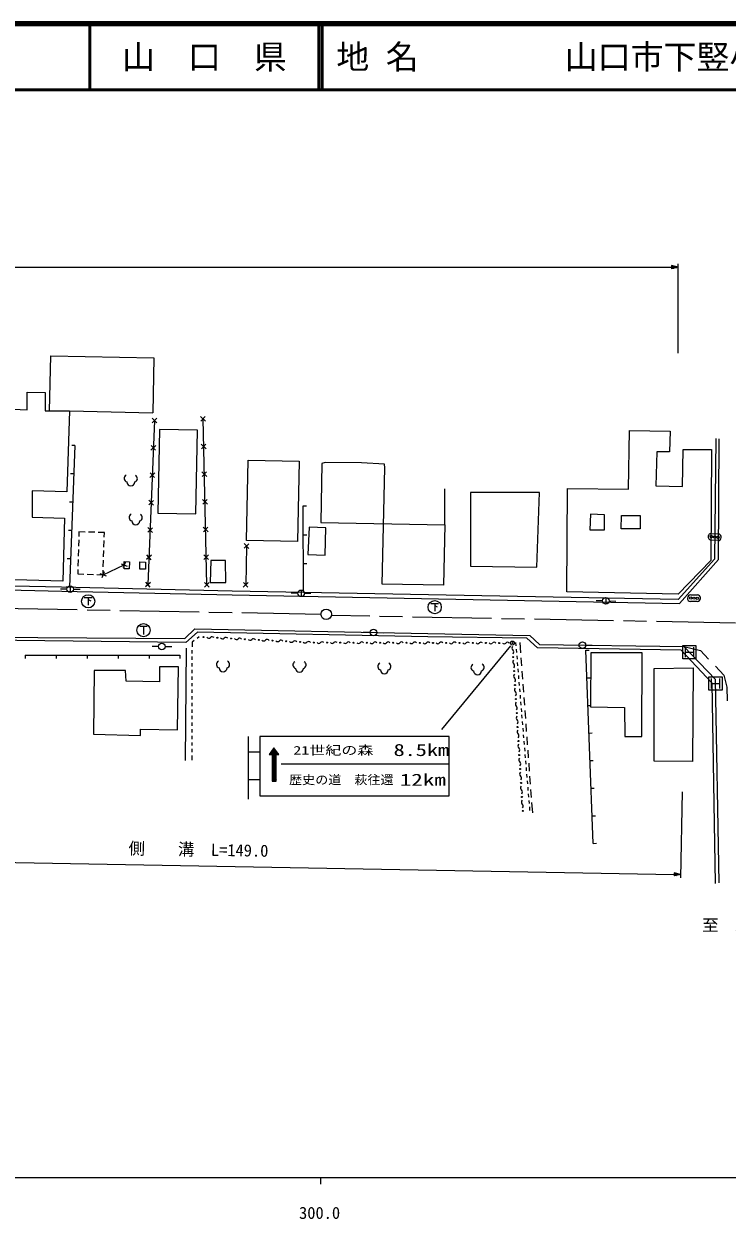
# Model space of a CAD drawing. Units: millimetres, scale not verified. Extents: x 40000 to 680000, y 20000 to 380000.
# Drawn here: x 322990 to 429662, y 198715 to 380000 of the extents above; entities that cross this region are included whole.
import ezdxf
from ezdxf.enums import TextEntityAlignment as Align

# ---------------------------------------------------------------- set-up
doc = ezdxf.new("R2010")
doc.units = ezdxf.units.MM
doc.header["$LTSCALE"] = 1000
doc.linetypes.add('CHAIN', pattern=[18.5, 12, -1.5, 3.5, -1.5])
for name, color, linetype, lineweight in [('M-BGD', 7, 'Continuous', 25), ('M-BGD-EXST', 7, 'Continuous', 25), ('M-BMK', 2, 'CHAIN', 13), ('M-BMK-SRVR', 3, 'Continuous', 25), ('M-STR-HTXT', 7, 'Continuous', 13), ('M-STR-STRC', 7, 'Continuous', 25), ('M-TTL', 2, 'Continuous', 140), ('M-TTL-BAND', 7, 'Continuous', 25), ('M-TTL-LINE', 7, 'Continuous', 50)]:
    doc.layers.add(name, color=color, linetype=linetype, lineweight=lineweight)
doc.layers.add('M-BMK-HTXT', color=7, linetype='Continuous')
doc.layers.add('M-TTL-TXT', color=7, linetype='Continuous')
doc.styles.add('ＭＳ ゴシック', font='')
doc.styles.get('ＭＳ ゴシック').set_extended_font_data('MS Gothic')

msp = doc.modelspace()

# ---------------------------------------------------------------- linework, layer by layer
at = {"layer": 'M-BGD'}
for p, q in [((329927, 321295), (342545, 321028)), ((342799, 319843), (341811, 294946)), ((343167, 320182), (342432, 319503)), ((343139, 319475), (342460, 320210)), ((349804, 320442), (350527, 319751)), ((349820, 319735), (350511, 320458)), ((350752, 294903), (350165, 320097)), ((414712, 309428), (414865, 318317)), ((330738, 316053), (329900, 294541)), ((330738, 316053), (330238, 316072)), ((343002, 316033), (342267, 315354)), ((342974, 315326), (342295, 316061)), ((349901, 316243), (350625, 315553)), ((349918, 315536), (350608, 316259)), ((342837, 311883), (342103, 311205)), ((342809, 311177), (342131, 311911)), ((349999, 312044), (350723, 311354)), ((350016, 311337), (350706, 312061)), ((330570, 311750), (330071, 311770)), ((386826, 304010), (386819, 309496)), ((330403, 307448), (329903, 307468)), ((342673, 307734), (341938, 307055)), ((342645, 307027), (341966, 307762)), ((350097, 307845), (350820, 307155)), ((350113, 307138), (350804, 307862)), ((365373, 306886), (365873, 306888)), ((365373, 306886), (365873, 306888)), ((365419, 293770), (365373, 306886)), ((330235, 303146), (329736, 303165)), ((331348, 302961), (331326, 302262)), ((332271, 302932), (331348, 302961)), ((333771, 302885), (332771, 302917)), ((335194, 302841), (334270, 302870)), ((335172, 302142), (335194, 302841)), ((342508, 303584), (341773, 302906)), ((342480, 302878), (341801, 303612)), ((350195, 303646), (350918, 302956)), ((350211, 302939), (350902, 303663)), ((331310, 301762), (331279, 300763)), ((335125, 300643), (335156, 301642)), ((357102, 301154), (356382, 300460)), ((357089, 300447), (356395, 301167)), ((365388, 302514), (365888, 302516)), ((331264, 300263), (331233, 299263)), ((335078, 299143), (335110, 300143)), ((342343, 299435), (341609, 298756)), ((342315, 298728), (341637, 299463)), ((350292, 299447), (351016, 298757)), ((350309, 298740), (350999, 299464)), ((356742, 300807), (356633, 294935)), ((330068, 298844), (329568, 298863)), ((331217, 298763), (331186, 297764)), ((334994, 296445), (338210, 297942)), ((335032, 297644), (335063, 298644)), ((337741, 298114), (338680, 297771)), ((338382, 298412), (338039, 297473)), ((365403, 298142), (365903, 298144)), ((331170, 297264), (331148, 296565)), ((331148, 296565), (332072, 296536)), ((332572, 296521), (333571, 296489)), ((334071, 296474), (334994, 296445)), ((334525, 296616), (335464, 296274)), ((335166, 296915), (334823, 295975)), ((334994, 296445), (335016, 297144)), ((329525, 294263), (328525, 294263)), ((329900, 294541), (329401, 294561)), ((329900, 294541), (329401, 294561)), ((330025, 294763), (330025, 293763)), ((330525, 294255), (331525, 294237)), ((342179, 295286), (341444, 294607)), ((342151, 294579), (341472, 295314)), ((350390, 295248), (351114, 294558)), ((350407, 294541), (351097, 295265)), ((356993, 295282), (356273, 294588)), ((356980, 294575), (356286, 295295)), ((365034, 294132), (365034, 293132)), ((365419, 293770), (365919, 293772)), ((364534, 293636), (363534, 293643)), ((365534, 293634), (366534, 293638)), ((410785, 292482), (409785, 292476)), ((411285, 292984), (411285, 291984)), ((411785, 292478), (412785, 292465)), ((348843, 286475), (348492, 286222)), ((349600, 287020), (349249, 286768)), ((375517, 287701), (374517, 287722)), ((376517, 287680), (377517, 287658)), ((343425, 285560), (342426, 285580)), ((344425, 285555), (345425, 285564)), ((347625, 285299), (347456, 268281)), ((348489, 285027), (348488, 284527)), ((348492, 286222), (348490, 285527)), ((397676, 285644), (397631, 286189)), ((397759, 284647), (397718, 285145)), ((398196, 286189), (398313, 284622)), ((408207, 285762), (409207, 285750)), ((408239, 284988), (408739, 285007)), ((408239, 284988), (408739, 285007)), ((409336, 255702), (408239, 284988)), ((422683, 285032), (427337, 280040)), ((423105, 285580), (427881, 280555)), ((423105, 285580), (425617, 284980)), ((425617, 284980), (426866, 283653)), ((323180, 284249), (346668, 284238)), ((323180, 284249), (323180, 283749)), ((327877, 284247), (327877, 283747)), ((332575, 284245), (332575, 283745)), ((337273, 284243), (337273, 283743)), ((341971, 284240), (341970, 283740)), ((346668, 284238), (346668, 283738)), ((346668, 284238), (346668, 283738)), ((348484, 283027), (348483, 282527)), ((348486, 284027), (348485, 283527)), ((397843, 283651), (397801, 284149)), ((397926, 282654), (397884, 283152)), ((398372, 283824), (398462, 282627)), ((348479, 281027), (348478, 280527)), ((348481, 282027), (348480, 281527)), ((398009, 281658), (397967, 282156)), ((398092, 280661), (398050, 281159)), ((398521, 281829), (398610, 280633)), ((427893, 282560), (429142, 281233)), ((429142, 281233), (429608, 279415)), ((348477, 280027), (348475, 279527)), ((398175, 279664), (398134, 280163)), ((398670, 279835), (398759, 278638)), ((408396, 280805), (408895, 280823)), ((427337, 280040), (427837, 249613)), ((428472, 249717), (427881, 280555)), ((429608, 279415), (429648, 277343)), ((348472, 278027), (348470, 277527)), ((348474, 279027), (348473, 278527)), ((398258, 278668), (398217, 279166)), ((398341, 277671), (398300, 278170)), ((398818, 277840), (398908, 276644)), ((348467, 276027), (348465, 275527)), ((348469, 277027), (348468, 276527)), ((398425, 276675), (398383, 277173)), ((398508, 275678), (398466, 276177)), ((398967, 275846), (399056, 274649)), ((408552, 276621), (409052, 276640)), ((348462, 274027), (348460, 273527)), ((348464, 275027), (348463, 274527)), ((398591, 274682), (398549, 275180)), ((398674, 273685), (398632, 274183)), ((399116, 273852), (399205, 272655)), ((348457, 272027), (348455, 271527)), ((348459, 273027), (348458, 272527)), ((398757, 272689), (398716, 273187)), ((398840, 271692), (398799, 272190)), ((408709, 272437), (409209, 272456)), ((348454, 271027), (348453, 270527)), ((398924, 270696), (398882, 271194)), ((399007, 269699), (398965, 270197)), ((399265, 271857), (399354, 270660)), ((348449, 269027), (348448, 268332)), ((348452, 270027), (348450, 269527)), ((399090, 268703), (399048, 269201)), ((399413, 269863), (399502, 268666)), ((399173, 267706), (399131, 268204)), ((399256, 266709), (399215, 267208)), ((399562, 267868), (399651, 266671)), ((408866, 268253), (409366, 268272)), ((399339, 265713), (399298, 266211)), ((399422, 264716), (399381, 265215)), ((399711, 265874), (399800, 264677)), ((399506, 263720), (399464, 264218)), ((399589, 262723), (399547, 263222)), ((399859, 263879), (399948, 262683)), ((409023, 264070), (409522, 264088)), ((399672, 261727), (399630, 262225)), ((399759, 260683), (399713, 261228)), ((400008, 261885), (400125, 260317)), ((409179, 259886), (409679, 259905)), ((409336, 255702), (409836, 255721))]:
    msp.add_line(p, q, dxfattribs=at)
for points in [[(326881, 321308), (327051, 329664), (342715, 329325), (342545, 321028)], [(414865, 318317), (421031, 318234), (420947, 315101), (418999, 315101), (418830, 309937), (422894, 309852), (422979, 315440), (427297, 315440), (427185, 298620)], [(262041, 316122), (264085, 295216), (287536, 294974), (328727, 293940), (354591, 293423), (422430, 292107), (428372, 298758), (428460, 317055)], [(427945, 317093), (427742, 298836), (422220, 292719), (354599, 293971), (328694, 294569), (287525, 295434), (264546, 295899), (262584, 316052)], [(427185, 298620), (422217, 293511), (405368, 293850), (405453, 309513), (414712, 309428)], [(269756, 281618), (276224, 287474), (317601, 286965), (347394, 286799), (348931, 288262), (384276, 287516), (399721, 287247), (401229, 285848), (423105, 285580)], [(422683, 285032), (400881, 285341), (399275, 286848), (384264, 287050), (349340, 287730), (347537, 286149), (317593, 286533), (276387, 286917), (270137, 281224)], [(338397, 281912), (333655, 281912), (333571, 272260), (340683, 272091), (340683, 273022), (346271, 272937), (346440, 282505), (343561, 282505), (343561, 280206)], [(343561, 280206), (338481, 280303), (338397, 281912)]]:
    msp.add_lwpolyline(points, dxfattribs=at)
for points in [[(329927, 321295), (329507, 309005), (324257, 309175), (324257, 305195), (329168, 305026), (328914, 295459), (301482, 296221), (301482, 322721), (320278, 323314), (320278, 321621), (323495, 321451), (323495, 324161), (326205, 324076), (326202, 321311)], [(349319, 318403), (343561, 318488), (343307, 305788), (349065, 305703)], [(357023, 313831), (364728, 313662), (364474, 301470), (356769, 301639)], [(368199, 313323), (368030, 304349), (386826, 304010), (386657, 294866), (377343, 295035), (377767, 312646), (377682, 313239), (374211, 313408), (368707, 313493)], [(390721, 308921), (390721, 297745), (400796, 297575), (401219, 308921)], [(411041, 305534), (408924, 305619), (408839, 303248), (411041, 303248)], [(413581, 303417), (413665, 305449), (416459, 305449), (416459, 303417)], [(368792, 303587), (366252, 303671), (366083, 299523), (368707, 299438)], [(338985, 298427), (338972, 297357), (338203, 297366), (338216, 298437)], [(341427, 298375), (341414, 297278), (340566, 297288), (340580, 298385)], [(353552, 298591), (351351, 298591), (351266, 295289), (353637, 295289)], [(408924, 276409), (414089, 276324), (414173, 271921), (416713, 271921), (416798, 284621), (409009, 284621)], [(418576, 282251), (424503, 282335), (424418, 268111), (418576, 268196)]]:
    msp.add_lwpolyline(points, close=True, dxfattribs=at)
for centre, radius in [((330025, 294263), 500), ((365034, 293632), 500), ((411285, 292484), 500), ((350243, 286987), 75), ((352334, 286883), 75), ((354425, 286779), 75), ((356516, 286675), 75), ((358607, 286572), 75), ((360698, 286468), 75), ((362788, 286364), 75), ((376017, 287690), 500), ((343925, 285551), 500), ((364879, 286260), 75), ((366970, 286156), 75), ((366970, 286156), 75), ((368979, 286151), 75), ((370987, 286147), 75), ((372996, 286143), 75), ((375004, 286138), 75), ((377013, 286134), 75), ((379022, 286129), 75), ((381030, 286125), 75), ((383039, 286120), 75), ((385047, 286116), 75), ((387056, 286112), 75), ((389064, 286107), 75), ((391073, 286103), 75), ((393082, 286098), 75), ((395090, 286094), 75), ((397099, 286089), 75), ((397099, 286089), 75), ((407707, 285769), 500), ((397229, 283967), 75), ((397359, 281844), 75), ((397489, 279721), 75), ((397620, 277598), 75), ((397750, 275476), 75), ((397880, 273353), 75), ((398010, 271230), 75), ((398141, 269107), 75), ((398271, 266985), 75), ((398401, 264862), 75), ((398531, 262739), 75), ((398662, 260617), 75)]:
    msp.add_circle(centre, radius, dxfattribs=at)
for centre, radius, start, end in [((338744, 311053), 536, 116.08703, 255.33416), ((339208, 310534), 600, 180, 0), ((339672, 311053), 536, 284.66584, 63.91297), ((339492, 305142), 536, 116.08703, 255.33416), ((339956, 304623), 600, 180, 0), ((340421, 305142), 536, 284.66584, 63.91297), ((351027, 287185), 361, 218.00835, 316.30093), ((351550, 286686), 361, 38.00835, 136.30093), ((353118, 287081), 361, 218.00835, 316.30093), ((353641, 286582), 361, 38.00835, 136.30093), ((355209, 286977), 361, 218.00835, 316.30093), ((355732, 286478), 361, 38.00835, 136.30093), ((357300, 286873), 361, 218.00835, 316.30093), ((357823, 286374), 361, 38.00835, 136.30093), ((359391, 286769), 361, 218.00835, 316.30093), ((359913, 286270), 361, 38.00835, 136.30093), ((361482, 286665), 361, 218.00835, 316.30093), ((362004, 286166), 361, 38.00835, 136.30093), ((363573, 286561), 361, 218.00835, 316.30093), ((364095, 286062), 361, 38.00835, 136.30093), ((365663, 286458), 361, 218.00835, 316.30093), ((366186, 285958), 361, 38.00835, 136.30093), ((367723, 286346), 317, 217.13347, 322.61357), ((368226, 285961), 317, 37.13347, 142.61357), ((369731, 286342), 317, 217.13347, 322.61357), ((370235, 285957), 317, 37.13347, 142.61357), ((371740, 286337), 317, 217.13347, 322.61357), ((372243, 285952), 317, 37.13347, 142.61357), ((373748, 286333), 317, 217.13347, 322.61357), ((374252, 285948), 317, 37.13347, 142.61357), ((375757, 286328), 317, 217.13347, 322.61357), ((376260, 285944), 317, 37.13347, 142.61357), ((377766, 286324), 317, 217.13347, 322.61357), ((378269, 285939), 317, 37.13347, 142.61357), ((379774, 286319), 317, 217.13347, 322.61357), ((380278, 285935), 317, 37.13347, 142.61357), ((381783, 286315), 317, 217.13347, 322.61357), ((382286, 285930), 317, 37.13347, 142.61357), ((383791, 286311), 317, 217.13347, 322.61357), ((384295, 285926), 317, 37.13347, 142.61357), ((385800, 286306), 317, 217.13347, 322.61357), ((386303, 285921), 317, 37.13347, 142.61357), ((387808, 286302), 317, 217.13347, 322.61357), ((388312, 285917), 317, 37.13347, 142.61357), ((389817, 286297), 317, 217.13347, 322.61357), ((390320, 285913), 317, 37.13347, 142.61357), ((391826, 286293), 317, 217.13347, 322.61357), ((392329, 285908), 317, 37.13347, 142.61357), ((393834, 286288), 317, 217.13347, 322.61357), ((394338, 285904), 317, 37.13347, 142.61357), ((395843, 286284), 317, 217.13347, 322.61357), ((396346, 285899), 317, 37.13347, 142.61357), ((397401, 285325), 380, 135.65141, 231.37086), ((396927, 284731), 380, 315.65141, 51.37086), ((352736, 282845), 536, 116.08703, 255.33416), ((353664, 282845), 536, 284.66584, 63.91297), ((364333, 282770), 536, 116.08703, 255.33416), ((365262, 282770), 536, 284.66584, 63.91297), ((377202, 282545), 536, 116.08703, 255.33416), ((378131, 282545), 536, 284.66584, 63.91297), ((391344, 282396), 536, 116.08703, 255.33416), ((392272, 282396), 536, 284.66584, 63.91297), ((397531, 283202), 380, 135.65141, 231.37086), ((397057, 282608), 380, 315.65141, 51.37086), ((353200, 282326), 600, 180, 0), ((364797, 282251), 600, 180, 0), ((377667, 282027), 600, 180, 0), ((391808, 281877), 600, 180, 0), ((397661, 281079), 380, 135.65141, 231.37086), ((397792, 278957), 380, 135.65141, 231.37086), ((397187, 280486), 380, 315.65141, 51.37086), ((397317, 278363), 380, 315.65141, 51.37086), ((397922, 276834), 380, 135.65141, 231.37086), ((397448, 276240), 380, 315.65141, 51.37086), ((398052, 274711), 380, 135.65141, 231.37086), ((397578, 274118), 380, 315.65141, 51.37086), ((398182, 272588), 380, 135.65141, 231.37086), ((397708, 271995), 380, 315.65141, 51.37086), ((398313, 270466), 380, 135.65141, 231.37086), ((397838, 269872), 380, 315.65141, 51.37086), ((398443, 268343), 380, 135.65141, 231.37086), ((397969, 267749), 380, 315.65141, 51.37086), ((398573, 266220), 380, 135.65141, 231.37086), ((398099, 265627), 380, 315.65141, 51.37086), ((398703, 264097), 380, 135.65141, 231.37086), ((398229, 263504), 380, 315.65141, 51.37086), ((398834, 261975), 380, 135.65141, 231.37086), ((398359, 261381), 380, 315.65141, 51.37086)]:
    msp.add_arc(centre, radius, start, end, dxfattribs=at)
at = {"layer": 'M-BGD-EXST'}
for p, q in [((332152, 292973), (333352, 292973)), ((332752, 292973), (332752, 291823)), ((332752, 292673), (333152, 292473)), ((384704, 292079), (385904, 292079)), ((385304, 292079), (385304, 290929)), ((385304, 291779), (385704, 291579)), ((340582, 288634), (341682, 288634)), ((341132, 288634), (341132, 287384))]:
    msp.add_line(p, q, dxfattribs=at)
for centre in [(332752, 292423), (385304, 291529), (341132, 288034)]:
    msp.add_circle(centre, 1000, dxfattribs=at)
at = {"layer": 'M-BMK'}
for p, q in [((368057, 290424), (269636, 292253)), ((467926, 288425), (369635, 290269))]:
    msp.add_line(p, q, dxfattribs=at)
at = {"layer": 'M-BMK-SRVR'}
msp.add_circle((368857, 290453), 800, dxfattribs=at)
at = {"layer": 'M-STR-HTXT'}
for p, q in [((121231, 343107), (421251, 343107)), ((421251, 343357), (421251, 342857)), ((422251, 343107), (421251, 343357)), ((421451, 343307), (421251, 343307)), ((421251, 343257), (421651, 343257)), ((421851, 343207), (421251, 343207)), ((421251, 343157), (422051, 343157)), ((422251, 343107), (421251, 343107)), ((422251, 343107), (421251, 342857)), ((421251, 343057), (422051, 343057)), ((421851, 343007), (421251, 343007)), ((421251, 342957), (421651, 342957)), ((421451, 342907), (421251, 342907)), ((422251, 330068), (422251, 343607)), ((422837, 263519), (422603, 250490)), ((277241, 253600), (421613, 251008)), ((421617, 251258), (421608, 250758)), ((422612, 250990), (421608, 250758)), ((421809, 250804), (421609, 250808)), ((421610, 250858), (422010, 250851)), ((422211, 250897), (421611, 250908)), ((421612, 250958), (422412, 250944)), ((422612, 250990), (421613, 251008)), ((422214, 251097), (421614, 251108)), ((421614, 251058), (422413, 251044)), ((421615, 251158), (422015, 251151)), ((421816, 251204), (421616, 251208)), ((422612, 250990), (421617, 251258))]:
    msp.add_line(p, q, dxfattribs=at)
at = {"layer": 'M-STR-STRC'}
for p, q in [((428240, 301636), (427243, 301712)), ((427318, 302709), (428316, 302633)), ((425127, 292383), (424127, 292407)), ((424151, 293406), (425151, 293382)), ((386374, 272956), (396843, 285687)), ((422937, 283705), (422937, 285705)), ((422937, 285705), (424937, 285705)), ((423312, 285455), (423312, 283955)), ((423312, 284705), (424562, 284705)), ((424562, 285455), (424562, 283955)), ((424937, 285705), (424937, 283705)), ((424937, 283705), (422937, 283705)), ((426892, 278965), (426892, 280965)), ((426892, 280965), (428892, 280965)), ((427267, 280715), (427267, 279215)), ((427267, 279965), (428517, 279965)), ((428517, 280715), (428517, 279215)), ((428892, 280965), (428892, 278965)), ((428892, 278965), (426892, 278965)), ((357069, 262419), (357069, 271896)), ((360976, 270127), (360601, 269751)), ((361224, 269790), (360872, 270141)), ((357069, 269604), (358797, 269604)), ((360296, 269162), (360234, 269224)), ((361036, 270046), (360274, 269282)), ((360437, 269162), (360292, 269308)), ((361096, 269964), (360295, 269162)), ((360579, 269162), (360350, 269391)), ((361268, 268615), (360408, 269474)), ((361156, 269883), (360437, 269162)), ((361268, 268757), (360466, 269558)), ((361268, 268898), (360524, 269641)), ((361216, 269801), (360578, 269162)), ((361268, 269039), (360582, 269724)), ((361287, 269162), (360640, 269808)), ((361276, 269720), (360653, 269096)), ((361335, 269638), (360653, 268954)), ((361395, 269556), (360653, 268813)), ((361455, 269475), (360653, 268671)), ((361268, 269146), (360653, 268530)), ((361268, 268474), (360653, 269088)), ((361268, 269004), (360653, 268388)), ((361269, 268332), (360653, 268947)), ((361268, 268863), (360653, 268246)), ((361269, 268191), (360653, 268806)), ((361268, 268721), (360653, 268105)), ((361269, 268050), (360653, 268664)), ((361268, 268580), (360653, 267963)), ((361269, 267908), (360653, 268523)), ((361269, 268438), (360653, 267822)), ((361269, 267767), (360653, 268382)), ((361428, 269162), (360698, 269891)), ((361570, 269162), (360756, 269974)), ((361613, 269261), (360814, 270057)), ((361515, 269393), (361284, 269162)), ((361575, 269312), (361426, 269162)), ((361635, 269230), (361567, 269162)), ((361269, 268297), (360653, 267680)), ((361269, 267625), (360653, 268240)), ((361269, 268156), (360653, 267539)), ((361269, 267484), (360653, 268099)), ((361269, 268014), (360653, 267397)), ((361270, 267342), (360653, 267958)), ((361269, 267873), (360653, 267255)), ((361270, 267201), (360653, 267817)), ((361269, 267731), (360653, 267114)), ((361270, 267060), (360653, 267675)), ((361269, 267590), (360653, 266972)), ((361270, 266918), (360653, 267534)), ((361269, 267449), (360653, 266831)), ((361270, 266777), (360653, 267393)), ((361270, 267307), (360653, 266689)), ((361270, 266635), (360653, 267251)), ((361270, 267166), (360653, 266548)), ((361270, 266494), (360653, 267110)), ((361270, 267024), (360653, 266406)), ((361270, 266352), (360653, 266969)), ((361270, 266883), (360653, 266265)), ((361271, 266211), (360653, 266828)), ((361270, 266741), (360653, 266123)), ((361271, 266070), (360653, 266686)), ((361270, 266600), (360653, 265981)), ((361271, 265928), (360653, 266545)), ((362024, 267760), (387497, 267760)), ((357069, 265391), (358797, 265391)), ((361270, 266459), (360653, 265840)), ((361271, 265787), (360653, 266404)), ((361271, 266317), (360653, 265698)), ((361271, 265645), (360653, 266262)), ((361271, 266176), (360653, 265557)), ((361271, 265504), (360653, 266121)), ((361271, 266034), (360653, 265415)), ((361271, 265363), (360653, 265980)), ((361271, 265893), (360653, 265274)), ((361272, 265221), (360653, 265839)), ((361271, 265751), (360653, 265132)), ((361219, 265133), (360653, 265697)), ((361077, 265133), (360653, 265556)), ((360936, 265132), (360653, 265415)), ((360794, 265132), (360653, 265273)), ((361271, 265610), (360794, 265132)), ((361271, 265469), (360936, 265132)), ((361271, 265327), (361077, 265133)), ((361272, 265186), (361219, 265133))]:
    msp.add_line(p, q, dxfattribs=at)
for points in [[(358797, 271896), (358797, 262900), (387497, 262900), (387497, 271896)], [(361268, 269162), (361685, 269162), (360918, 270207), (360190, 269162), (360653, 269162), (360653, 265132), (361272, 265133)]]:
    msp.add_lwpolyline(points, close=True, dxfattribs=at)
for centre, radius in [((427281, 302210), 167), ((427779, 302172), 167), ((428278, 302135), 167), ((424139, 292907), 167), ((424639, 292895), 167), ((425139, 292882), 167), ((397099, 286089), 305)]:
    msp.add_circle(centre, radius, dxfattribs=at)
for centre, start, end in [((427281, 302210), 85.6702, 265.6702), ((428278, 302135), 265.6702, 85.6702), ((424139, 292907), 88.61965, 268.61965), ((425139, 292882), 268.61965, 88.61965)]:
    msp.add_arc(centre, 500, start, end, dxfattribs=at)
at = {"layer": 'M-TTL'}
msp.add_line((680000, 380000), (40000, 380000), dxfattribs=at)
at = {"layer": 'M-TTL-BAND'}
for p, q in [((40000, 205000), (579000, 205000)), ((368000, 205000), (368000, 204000))]:
    msp.add_line(p, q, dxfattribs=at)
at = {"layer": 'M-TTL-LINE'}
for p, q in [((333000, 380000), (333000, 370000)), ((367750, 380000), (367750, 370000)), ((368250, 380000), (368250, 370000)), ((40000, 370000), (680000, 370000))]:
    msp.add_line(p, q, dxfattribs=at)

# ---------------------------------------------------------------- texts
at = {"layer": 'M-BMK-HTXT', "style": 'ＭＳ ゴシック'}
msp.add_text('至\u3000野田', height=1833, dxfattribs=at).set_placement((430882, 241838), align=Align.BOTTOM_CENTER)
at = {"layer": 'M-STR-HTXT', "style": 'ＭＳ ゴシック'}
msp.add_text('側\u3000\u3000溝  L=149.0', height=1833, rotation=358.971, dxfattribs=at).set_placement((349445, 253304), align=Align.BOTTOM_CENTER)
at = {"layer": 'M-STR-STRC', "style": 'ＭＳ ゴシック'}
for s, height, width, p in [('21世紀の森', 1320, 1.35, (369931, 268759)), ('8.5km', 1833, 1.35, (383277, 268405)), ('歴史の道\u3000萩往還', 1320, 1.1, (371143, 264277)), ('12km', 1833, 1.4, (383504, 263885))]:
    msp.add_text(s, height=height, dxfattribs=dict(at, width=width)).set_placement(p, align=Align.BOTTOM_CENTER)
at = {"layer": 'M-TTL-BAND', "style": 'ＭＳ ゴシック'}
msp.add_text('300.0', height=1833, dxfattribs=at).set_placement((367844, 198195), align=Align.BOTTOM_CENTER)
at = {"layer": 'M-TTL-TXT', "style": 'ＭＳ ゴシック'}
msp.add_text('山\u3000口\u3000県', height=3666, dxfattribs=at).set_placement((350375, 375000), align=Align.MIDDLE_CENTER)
for s, p in [('地 名', (370380, 375000)), ('山口市下竪小路\u3000上竪小路', (405024, 375000))]:
    msp.add_text(s, height=3666, dxfattribs=at).set_placement(p, align=Align.MIDDLE_LEFT)

doc.saveas('drawing.dxf')
